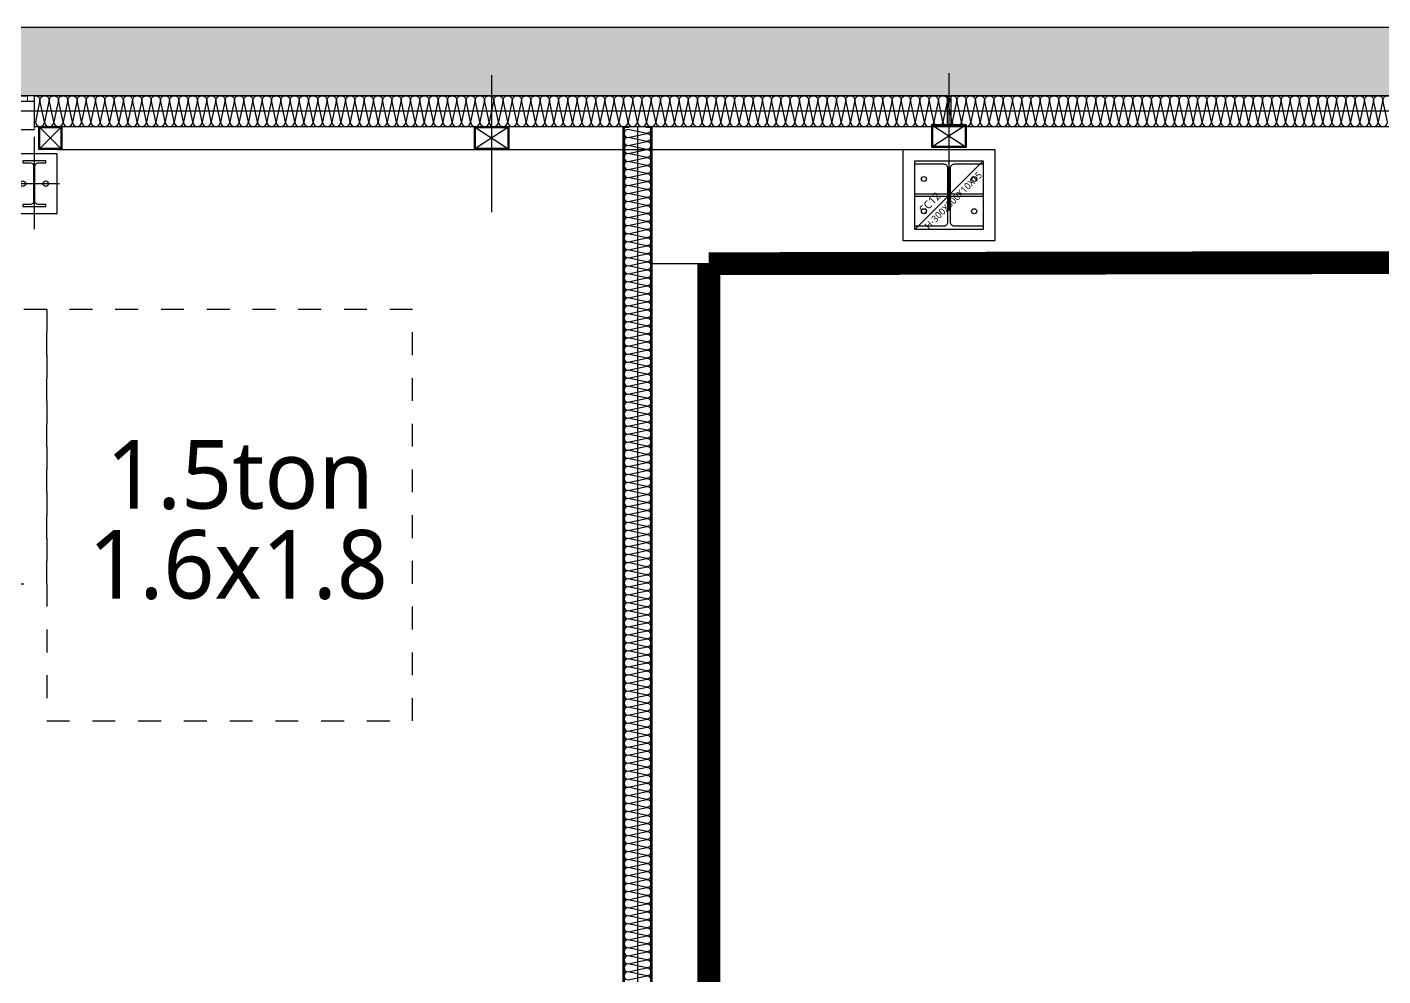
# Model space of a CAD drawing. Header units: millimetres. Extents: x 9 to 147, y 4 to 115.
# Drawn here: x 73.47 to 79.4, y 82.48 to 86.64 of the extents above; entities that cross this region are included whole.
import ezdxf
from ezdxf.enums import TextEntityAlignment as Align

# ---------------------------------------------------------------- set-up
doc = ezdxf.new("R2010")
doc.units = ezdxf.units.MM
doc.header["$LTSCALE"] = 200
doc.linetypes.add('XR-PLAN$0$CEN-GAUN', pattern=[32.2, 30, -1, 0.2, -1])
doc.linetypes.add('XR-PLAN$0$HIDDEN', pattern=[0.375, 0.25, -0.125])
doc.layers.get('DEFPOINTS').update_dxf_attribs({"color": 137})
doc.layers.add('AREA', color=30, linetype='Continuous', plot=False)
doc.layers.add('XR-PLAN$0$TEMP', color=171, linetype='Continuous', plot=False)
for name, color, linetype in [('XR-PLAN$0$!!장비명', 252, 'Continuous'), ('XR-PLAN$0$09GIRDER', 252, 'Continuous'), ('XR-PLAN$0$AA-WAXM-FRAM', 252, 'Continuous'), ('XR-PLAN$0$CEN', 252, 'XR-PLAN$0$CEN-GAUN'), ('XR-PLAN$0$ELE-4', 252, 'Continuous'), ('XR-PLAN$0$ELE-6', 252, 'Continuous'), ('XR-PLAN$0$ELE-7', 252, 'Continuous'), ('XR-PLAN$0$ETC', 252, 'Continuous'), ('XR-PLAN$0$HAT', 252, 'Continuous'), ('XR-PLAN$0$HAT-BRICK', 252, 'Continuous'), ('XR-PLAN$0$HAT-INS', 252, 'Continuous'), ('XR-PLAN$0$Panel', 252, 'Continuous'), ('XR-PLAN$0$STEEL BASE', 252, 'Continuous'), ('XR-PLAN$0$WAL', 252, 'Continuous'), ('XR-PLAN$0$WIN-ELE', 252, 'Continuous'), ('XR-PLAN$0$WIN-GLASS', 252, 'Continuous'), ('XR-PLAN$0$메탈판넬-2', 252, 'Continuous'), ('XR-PLAN$0$방화', 252, 'Continuous'), ('XR-PLAN$0$장비', 252, 'XR-PLAN$0$HIDDEN')]:
    doc.layers.add(name, color=color, linetype=linetype)
doc.layers.add('XR-PLAN$0$WIN', color=252, linetype='Continuous', lineweight=0)
doc.styles.add('XR-PLAN$0$스타일1', font='MALGUN_0.TTF')

# ---------------------------------------------------------------- blocks, each defined once
blk = doc.blocks.new('*U103')
at = {"layer": 'XR-PLAN$0$HAT-INS'}
for points in [[(-391.975315, 0, -0.4142135624), (-406.975315, 15), (-391.975315, 85, 1), (-421.975315, 85), (-406.975315, 15, -0.4142135624), (-421.975315, 0, 0.4142135624)], [(-361.975315, 0, -0.4142135624), (-376.975315, 15), (-361.975315, 85, 1), (-391.975315, 85), (-376.975315, 15, -0.4142135624), (-391.975315, 0, 0.4142135624)], [(-331.975315, 0, -0.4142135624), (-346.975315, 15), (-331.975315, 85, 1), (-361.975315, 85), (-346.975315, 15, -0.4142135624), (-361.975315, 0, 0.4142135624)], [(-301.975315, 0, -0.4142135624), (-316.975315, 15), (-301.975315, 85, 1), (-331.975315, 85), (-316.975315, 15, -0.4142135624), (-331.975315, 0, 0.4142135624)], [(-271.975315, 0, -0.4142135624), (-286.975315, 15), (-271.975315, 85, 1), (-301.975315, 85), (-286.975315, 15, -0.4142135624), (-301.975315, 0, 0.4142135624)], [(-241.975315, 0, -0.4142135624), (-256.975315, 15), (-241.975315, 85, 1), (-271.975315, 85), (-256.975315, 15, -0.4142135624), (-271.975315, 0, 0.4142135624)], [(-211.975315, 0, -0.4142135624), (-226.975315, 15), (-211.975315, 85, 1), (-241.975315, 85), (-226.975315, 15, -0.4142135624), (-241.975315, 0, 0.4142135624)], [(-181.975315, 0, -0.4142135624), (-196.975315, 15), (-181.975315, 85, 1), (-211.975315, 85), (-196.975315, 15, -0.4142135624), (-211.975315, 0, 0.4142135624)], [(-151.975315, 0, -0.4142135624), (-166.975315, 15), (-151.975315, 85, 1), (-181.975315, 85), (-166.975315, 15, -0.4142135624), (-181.975315, 0, 0.4142135624)], [(-121.975315, 0, -0.4142135624), (-136.975315, 15), (-121.975315, 85, 1), (-151.975315, 85), (-136.975315, 15, -0.4142135624), (-151.975315, 0, 0.4142135624)], [(-91.975315, 0, -0.4142135624), (-106.975315, 15), (-91.975315, 85, 1), (-121.975315, 85), (-106.975315, 15, -0.4142135624), (-121.975315, 0, 0.4142135624)], [(-61.975315, 0, -0.4142135624), (-76.975315, 15), (-61.975315, 85, 1), (-91.975315, 85), (-76.975315, 15, -0.4142135624), (-91.975315, 0, 0.4142135624)], [(-31.975315, 0, -0.4142135624), (-46.975315, 15), (-31.975315, 85, 1), (-61.975315, 85), (-46.975315, 15, -0.4142135624), (-61.975315, 0, 0.4142135624)], [(-1.975315, 0, -0.4142135624), (-16.975315, 15), (-1.975315, 85, 1), (-31.975315, 85), (-16.975315, 15, -0.4142135624), (-31.975315, 0, 0.4142135624)], [(28.024685, 0, -0.4142135624), (13.024685, 15), (28.024685, 85, 1), (-1.975315, 85), (13.024685, 15, -0.4142135624), (-1.975315, 0, 0.4142135624)], [(58.024685, 0, -0.4142135624), (43.024685, 15), (58.024685, 85, 1), (28.024685, 85), (43.024685, 15, -0.4142135624), (28.024685, 0, 0.4142135624)], [(88.024685, 0, -0.4142135624), (73.024685, 15), (88.024685, 85, 1), (58.024685, 85), (73.024685, 15, -0.4142135624), (58.024685, 0, 0.4142135624)], [(118.024685, 0, -0.4142135624), (103.024685, 15), (118.024685, 85, 1), (88.024685, 85), (103.024685, 15, -0.4142135624), (88.024685, 0, 0.4142135624)], [(148.024685, 0, -0.4142135624), (133.024685, 15), (148.024685, 85, 1), (118.024685, 85), (133.024685, 15, -0.4142135624), (118.024685, 0, 0.4142135624)], [(178.024685, 0, -0.4142135624), (163.024685, 15), (178.024685, 85, 1), (148.024685, 85), (163.024685, 15, -0.4142135624), (148.024685, 0, 0.4142135624)], [(208.024685, 0, -0.4142135624), (193.024685, 15), (208.024685, 85, 1), (178.024685, 85), (193.024685, 15, -0.4142135624), (178.024685, 0, 0.4142135624)], [(238.024685, 0, -0.4142135624), (223.024685, 15), (238.024685, 85, 1), (208.024685, 85), (223.024685, 15, -0.4142135624), (208.024685, 0, 0.4142135624)], [(268.024685, 0, -0.4142135624), (253.024685, 15), (268.024685, 85, 1), (238.024685, 85), (253.024685, 15, -0.4142135624), (238.024685, 0, 0.4142135624)], [(298.024685, 0, -0.4142135624), (283.024685, 15), (298.024685, 85, 1), (268.024685, 85), (283.024685, 15, -0.4142135624), (268.024685, 0, 0.4142135624)], [(328.024685, 0, -0.4142135624), (313.024685, 15), (328.024685, 85, 1), (298.024685, 85), (313.024685, 15, -0.4142135624), (298.024685, 0, 0.4142135624)], [(358.024685, 0, -0.4142135624), (343.024685, 15), (358.024685, 85, 1), (328.024685, 85), (343.024685, 15, -0.4142135624), (328.024685, 0, 0.4142135624)], [(388.024685, 0, -0.4142135624), (373.024685, 15), (388.024685, 85, 1), (358.024685, 85), (373.024685, 15, -0.4142135624), (358.024685, 0, 0.4142135624)], [(418.024685, 0, -0.4142135624), (403.024685, 15), (418.024685, 85, 1), (388.024685, 85), (403.024685, 15, -0.4142135624), (388.024685, 0, 0.4142135624)], [(448.024685, 0, -0.4142135624), (433.024685, 15), (448.024685, 85, 1), (418.024685, 85), (433.024685, 15, -0.4142135624), (418.024685, 0, 0.4142135624)], [(478.024685, 0, -0.4142135624), (463.024685, 15), (478.024685, 85, 1), (448.024685, 85), (463.024685, 15, -0.4142135624), (448.024685, 0, 0.4142135624)], [(508.024685, 0, -0.4142135624), (493.024685, 15), (508.024685, 85, 1), (478.024685, 85), (493.024685, 15, -0.4142135624), (478.024685, 0, 0.4142135624)], [(538.024685, 0, -0.4142135624), (523.024685, 15), (538.024685, 85, 1), (508.024685, 85), (523.024685, 15, -0.4142135624), (508.024685, 0, 0.4142135624)], [(568.024685, 0, -0.4142135624), (553.024685, 15), (568.024685, 85, 1), (538.024685, 85), (553.024685, 15, -0.4142135624), (538.024685, 0, 0.4142135624)], [(598.024685, 0, -0.4142135624), (583.024685, 15), (598.024685, 85, 1), (568.024685, 85), (583.024685, 15, -0.4142135624), (568.024685, 0, 0.4142135624)], [(628.024685, 0, -0.4142135624), (613.024685, 15), (628.024685, 85, 1), (598.024685, 85), (613.024685, 15, -0.4142135624), (598.024685, 0, 0.4142135624)], [(658.024685, 0, -0.4142135624), (643.024685, 15), (658.024685, 85, 1), (628.024685, 85), (643.024685, 15, -0.4142135624), (628.024685, 0, 0.4142135624)], [(688.024685, 0, -0.4142135624), (673.024685, 15), (688.024685, 85, 1), (658.024685, 85), (673.024685, 15, -0.4142135624), (658.024685, 0, 0.4142135624)], [(718.024685, 0, -0.4142135624), (703.024685, 15), (718.024685, 85, 1), (688.024685, 85), (703.024685, 15, -0.4142135624), (688.024685, 0, 0.4142135624)], [(748.024685, 0, -0.4142135624), (733.024685, 15), (748.024685, 85, 1), (718.024685, 85), (733.024685, 15, -0.4142135624), (718.024685, 0, 0.4142135624)], [(778.024685, 0, -0.4142135624), (763.024685, 15), (778.024685, 85, 1), (748.024685, 85), (763.024685, 15, -0.4142135624), (748.024685, 0, 0.4142135624)], [(808.024685, 0, -0.4142135624), (793.024685, 15), (808.024685, 85, 1), (778.024685, 85), (793.024685, 15, -0.4142135624), (778.024685, 0, 0.4142135624)], [(838.024685, 0, -0.4142135624), (823.024685, 15), (838.024685, 85, 1), (808.024685, 85), (823.024685, 15, -0.4142135624), (808.024685, 0, 0.4142135624)], [(868.024685, 0, -0.4142135624), (853.024685, 15), (868.024685, 85, 1), (838.024685, 85), (853.024685, 15, -0.4142135624), (838.024685, 0, 0.4142135624)], [(898.024685, 0, -0.4142135624), (883.024685, 15), (898.024685, 85, 1), (868.024685, 85), (883.024685, 15, -0.4142135624), (868.024685, 0, 0.4142135624)], [(928.024685, 0, -0.4142135624), (913.024685, 15), (928.024685, 85, 1), (898.024685, 85), (913.024685, 15, -0.4142135624), (898.024685, 0, 0.4142135624)], [(958.024685, 0, -0.4142135624), (943.024685, 15), (958.024685, 85, 1), (928.024685, 85), (943.024685, 15, -0.4142135624), (928.024685, 0, 0.4142135624)], [(988.024685, 0, -0.4142135624), (973.024685, 15), (988.024685, 85, 1), (958.024685, 85), (973.024685, 15, -0.4142135624), (958.024685, 0, 0.4142135624)], [(1018.024685, 0, -0.4142135624), (1003.024685, 15), (1018.024685, 85, 1), (988.024685, 85), (1003.024685, 15, -0.4142135624), (988.024685, 0, 0.4142135624)], [(1048.024685, 0, -0.4142135624), (1033.024685, 15), (1048.024685, 85, 1), (1018.024685, 85), (1033.024685, 15, -0.4142135624), (1018.024685, 0, 0.4142135624)], [(1078.024685, 0, -0.4142135624), (1063.024685, 15), (1078.024685, 85, 1), (1048.024685, 85), (1063.024685, 15, -0.4142135624), (1048.024685, 0, 0.4142135624)], [(1108.024685, 0, -0.4142135624), (1093.024685, 15), (1108.024685, 85, 1), (1078.024685, 85), (1093.024685, 15, -0.4142135624), (1078.024685, 0, 0.4142135624)], [(1138.024685, 0, -0.4142135624), (1123.024685, 15), (1138.024685, 85, 1), (1108.024685, 85), (1123.024685, 15, -0.4142135624), (1108.024685, 0, 0.4142135624)], [(1168.024685, 0, -0.4142135624), (1153.024685, 15), (1168.024685, 85, 1), (1138.024685, 85), (1153.024685, 15, -0.4142135624), (1138.024685, 0, 0.4142135624)], [(1198.024685, 0, -0.4142135624), (1183.024685, 15), (1198.024685, 85, 1), (1168.024685, 85), (1183.024685, 15, -0.4142135624), (1168.024685, 0, 0.4142135624)], [(1228.024685, 0, -0.4142135624), (1213.024685, 15), (1228.024685, 85, 1), (1198.024685, 85), (1213.024685, 15, -0.4142135624), (1198.024685, 0, 0.4142135624)], [(1258.024685, 0, -0.4142135624), (1243.024685, 15), (1258.024685, 85, 1), (1228.024685, 85), (1243.024685, 15, -0.4142135624), (1228.024685, 0, 0.4142135624)], [(1288.024685, 0, -0.4142135624), (1273.024685, 15), (1288.024685, 85, 1), (1258.024685, 85), (1273.024685, 15, -0.4142135624), (1258.024685, 0, 0.4142135624)], [(1318.024685, 0, -0.4142135624), (1303.024685, 15), (1318.024685, 85, 1), (1288.024685, 85), (1303.024685, 15, -0.4142135624), (1288.024685, 0, 0.4142135624)], [(1348.024685, 0, -0.4142135624), (1333.024685, 15), (1348.024685, 85, 1), (1318.024685, 85), (1333.024685, 15, -0.4142135624), (1318.024685, 0, 0.4142135624)], [(1378.024685, 0, -0.4142135624), (1363.024685, 15), (1378.024685, 85, 1), (1348.024685, 85), (1363.024685, 15, -0.4142135624), (1348.024685, 0, 0.4142135624)], [(1408.024685, 0, -0.4142135624), (1393.024685, 15), (1408.024685, 85, 1), (1378.024685, 85), (1393.024685, 15, -0.4142135624), (1378.024685, 0, 0.4142135624)], [(1438.024685, 0, -0.4142135624), (1423.024685, 15), (1438.024685, 85, 1), (1408.024685, 85), (1423.024685, 15, -0.4142135624), (1408.024685, 0, 0.4142135624)], [(1468.024685, 0, -0.4142135624), (1453.024685, 15), (1468.024685, 85, 1), (1438.024685, 85), (1453.024685, 15, -0.4142135624), (1438.024685, 0, 0.4142135624)], [(1498.024685, 0, -0.4142135624), (1483.024685, 15), (1498.024685, 85, 1), (1468.024685, 85), (1483.024685, 15, -0.4142135624), (1468.024685, 0, 0.4142135624)], [(1528.024685, 0, -0.4142135624), (1513.024685, 15), (1528.024685, 85, 1), (1498.024685, 85), (1513.024685, 15, -0.4142135624), (1498.024685, 0, 0.4142135624)], [(1558.024685, 0, -0.4142135624), (1543.024685, 15), (1558.024685, 85, 1), (1528.024685, 85), (1543.024685, 15, -0.4142135624), (1528.024685, 0, 0.4142135624)], [(1588.024685, 0, -0.4142135624), (1573.024685, 15), (1588.024685, 85, 1), (1558.024685, 85), (1573.024685, 15, -0.4142135624), (1558.024685, 0, 0.4142135624)], [(1618.024685, 0, -0.4142135624), (1603.024685, 15), (1618.024685, 85, 1), (1588.024685, 85), (1603.024685, 15, -0.4142135624), (1588.024685, 0, 0.4142135624)], [(1648.024685, 0, -0.4142135624), (1633.024685, 15), (1648.024685, 85, 1), (1618.024685, 85), (1633.024685, 15, -0.4142135624), (1618.024685, 0, 0.4142135624)], [(1678.024685, 0, -0.4142135624), (1663.024685, 15), (1678.024685, 85, 1), (1648.024685, 85), (1663.024685, 15, -0.4142135624), (1648.024685, 0, 0.4142135624)], [(1708.024685, 0, -0.4142135624), (1693.024685, 15), (1708.024685, 85, 1), (1678.024685, 85), (1693.024685, 15, -0.4142135624), (1678.024685, 0, 0.4142135624)], [(1738.024685, 0, -0.4142135624), (1723.024685, 15), (1738.024685, 85, 1), (1708.024685, 85), (1723.024685, 15, -0.4142135624), (1708.024685, 0, 0.4142135624)], [(1768.024685, 0, -0.4142135624), (1753.024685, 15), (1768.024685, 85, 1), (1738.024685, 85), (1753.024685, 15, -0.4142135624), (1738.024685, 0, 0.4142135624)], [(1798.024685, 0, -0.4142135624), (1783.024685, 15), (1798.024685, 85, 1), (1768.024685, 85), (1783.024685, 15, -0.4142135624), (1768.024685, 0, 0.4142135624)], [(1828.024685, 0, -0.4142135624), (1813.024685, 15), (1828.024685, 85, 1), (1798.024685, 85), (1813.024685, 15, -0.4142135624), (1798.024685, 0, 0.4142135624)], [(1858.024685, 0, -0.4142135624), (1843.024685, 15), (1858.024685, 85, 1), (1828.024685, 85), (1843.024685, 15, -0.4142135624), (1828.024685, 0, 0.4142135624)], [(1888.024685, 0, -0.4142135624), (1873.024685, 15), (1888.024685, 85, 1), (1858.024685, 85), (1873.024685, 15, -0.4142135624), (1858.024685, 0, 0.4142135624)], [(1918.024685, 0, -0.4142135624), (1903.024685, 15), (1918.024685, 85, 1), (1888.024685, 85), (1903.024685, 15, -0.4142135624), (1888.024685, 0, 0.4142135624)], [(1948.024685, 0, -0.4142135624), (1933.024685, 15), (1948.024685, 85, 1), (1918.024685, 85), (1933.024685, 15, -0.4142135624), (1918.024685, 0, 0.4142135624)], [(1978.024685, 0, -0.4142135624), (1963.024685, 15), (1978.024685, 85, 1), (1948.024685, 85), (1963.024685, 15, -0.4142135624), (1948.024685, 0, 0.4142135624)], [(2008.024685, 0, -0.4142135624), (1993.024685, 15), (2008.024685, 85, 1), (1978.024685, 85), (1993.024685, 15, -0.4142135624), (1978.024685, 0, 0.4142135624)], [(2038.024685, 0, -0.4142135624), (2023.024685, 15), (2038.024685, 85, 1), (2008.024685, 85), (2023.024685, 15, -0.4142135624), (2008.024685, 0, 0.4142135624)], [(2068.024685, 0, -0.4142135624), (2053.024685, 15), (2068.024685, 85, 1), (2038.024685, 85), (2053.024685, 15, -0.4142135624), (2038.024685, 0, 0.4142135624)], [(2098.024685, 0, -0.4142135624), (2083.024685, 15), (2098.024685, 85, 1), (2068.024685, 85), (2083.024685, 15, -0.4142135624), (2068.024685, 0, 0.4142135624)], [(2128.024685, 0, -0.4142135624), (2113.024685, 15), (2128.024685, 85, 1), (2098.024685, 85), (2113.024685, 15, -0.4142135624), (2098.024685, 0, 0.4142135624)], [(2158.024685, 0, -0.4142135624), (2143.024685, 15), (2158.024685, 85, 1), (2128.024685, 85), (2143.024685, 15, -0.4142135624), (2128.024685, 0, 0.4142135624)], [(2188.024685, 0, -0.4142135624), (2173.024685, 15), (2188.024685, 85, 1), (2158.024685, 85), (2173.024685, 15, -0.4142135624), (2158.024685, 0, 0.4142135624)], [(2218.024685, 0, -0.4142135624), (2203.024685, 15), (2218.024685, 85, 1), (2188.024685, 85), (2203.024685, 15, -0.4142135624), (2188.024685, 0, 0.4142135624)], [(2248.024685, 0, -0.4142135624), (2233.024685, 15), (2248.024685, 85, 1), (2218.024685, 85), (2233.024685, 15, -0.4142135624), (2218.024685, 0, 0.4142135624)], [(2278.024685, 0, -0.4142135624), (2263.024685, 15), (2278.024685, 85, 1), (2248.024685, 85), (2263.024685, 15, -0.4142135624), (2248.024685, 0, 0.4142135624)], [(2308.024685, 0, -0.4142135624), (2293.024685, 15), (2308.024685, 85, 1), (2278.024685, 85), (2293.024685, 15, -0.4142135624), (2278.024685, 0, 0.4142135624)], [(2338.024685, 0, -0.4142135624), (2323.024685, 15), (2338.024685, 85, 1), (2308.024685, 85), (2323.024685, 15, -0.4142135624), (2308.024685, 0, 0.4142135624)], [(2368.024685, 0, -0.4142135624), (2353.024685, 15), (2368.024685, 85, 1), (2338.024685, 85), (2353.024685, 15, -0.4142135624), (2338.024685, 0, 0.4142135624)], [(2398.024685, 0, -0.4142135624), (2383.024685, 15), (2398.024685, 85, 1), (2368.024685, 85), (2383.024685, 15, -0.4142135624), (2368.024685, 0, 0.4142135624)], [(2428.024685, 0, -0.4142135624), (2413.024685, 15), (2428.024685, 85, 1), (2398.024685, 85), (2413.024685, 15, -0.4142135624), (2398.024685, 0, 0.4142135624)], [(2458.024685, 0, -0.4142135624), (2443.024685, 15), (2458.024685, 85, 1), (2428.024685, 85), (2443.024685, 15, -0.4142135624), (2428.024685, 0, 0.4142135624)], [(2488.024685, 0, -0.4142135624), (2473.024685, 15), (2488.024685, 85, 1), (2458.024685, 85), (2473.024685, 15, -0.4142135624), (2458.024685, 0, 0.4142135624)], [(2518.024685, 0, -0.4142135624), (2503.024685, 15), (2518.024685, 85, 1), (2488.024685, 85), (2503.024685, 15, -0.4142135624), (2488.024685, 0, 0.4142135624)], [(2548.024685, 0, -0.4142135624), (2533.024685, 15), (2548.024685, 85, 1), (2518.024685, 85), (2533.024685, 15, -0.4142135624), (2518.024685, 0, 0.4142135624)], [(2578.024685, 0, -0.4142135624), (2563.024685, 15), (2578.024685, 85, 1), (2548.024685, 85), (2563.024685, 15, -0.4142135624), (2548.024685, 0, 0.4142135624)], [(2608.024685, 0, -0.4142135624), (2593.024685, 15), (2608.024685, 85, 1), (2578.024685, 85), (2593.024685, 15, -0.4142135624), (2578.024685, 0, 0.4142135624)], [(2638.024685, 0, -0.4142135624), (2623.024685, 15), (2638.024685, 85, 1), (2608.024685, 85), (2623.024685, 15, -0.4142135624), (2608.024685, 0, 0.4142135624)], [(2668.024685, 0, -0.4142135624), (2653.024685, 15), (2668.024685, 85, 1), (2638.024685, 85), (2653.024685, 15, -0.4142135624), (2638.024685, 0, 0.4142135624)], [(2698.024685, 0, -0.4142135624), (2683.024685, 15), (2698.024685, 85, 1), (2668.024685, 85), (2683.024685, 15, -0.4142135624), (2668.024685, 0, 0.4142135624)], [(2728.024685, 0, -0.4142135624), (2713.024685, 15), (2728.024685, 85, 1), (2698.024685, 85), (2713.024685, 15, -0.4142135624), (2698.024685, 0, 0.4142135624)], [(2758.024685, 0, -0.4142135624), (2743.024685, 15), (2758.024685, 85, 1), (2728.024685, 85), (2743.024685, 15, -0.4142135624), (2728.024685, 0, 0.4142135624)]]:
    blk.add_lwpolyline(points, format="xyb", dxfattribs=at)
blk = doc.blocks.new('*U97')
at = {"layer": 'XR-PLAN$0$HAT-INS'}
for points in [[(-14220.4, 0, -0.414214), (-14235.4, 15), (-14220.4, 85, 1), (-14250.4, 85), (-14235.4, 15, -0.414214), (-14250.4, 0, 0.414214)], [(-14190.4, 0, -0.414214), (-14205.4, 15), (-14190.4, 85, 1), (-14220.4, 85), (-14205.4, 15, -0.414214), (-14220.4, 0, 0.414214)], [(-14160.4, 0, -0.414214), (-14175.4, 15), (-14160.4, 85, 1), (-14190.4, 85), (-14175.4, 15, -0.414214), (-14190.4, 0, 0.414214)], [(-14130.4, 0, -0.414214), (-14145.4, 15), (-14130.4, 85, 1), (-14160.4, 85), (-14145.4, 15, -0.414214), (-14160.4, 0, 0.414214)], [(-14100.4, 0, -0.414214), (-14115.4, 15), (-14100.4, 85, 1), (-14130.4, 85), (-14115.4, 15, -0.414214), (-14130.4, 0, 0.414214)], [(-14070.4, 0, -0.414214), (-14085.4, 15), (-14070.4, 85, 1), (-14100.4, 85), (-14085.4, 15, -0.414214), (-14100.4, 0, 0.414214)], [(-14040.4, 0, -0.414214), (-14055.4, 15), (-14040.4, 85, 1), (-14070.4, 85), (-14055.4, 15, -0.414214), (-14070.4, 0, 0.414214)], [(-14010.4, 0, -0.414214), (-14025.4, 15), (-14010.4, 85, 1), (-14040.4, 85), (-14025.4, 15, -0.414214), (-14040.4, 0, 0.414214)], [(-13980.4, 0, -0.414214), (-13995.4, 15), (-13980.4, 85, 1), (-14010.4, 85), (-13995.4, 15, -0.414214), (-14010.4, 0, 0.414214)], [(-13950.4, 0, -0.414214), (-13965.4, 15), (-13950.4, 85, 1), (-13980.4, 85), (-13965.4, 15, -0.414214), (-13980.4, 0, 0.414214)], [(-13920.4, 0, -0.414214), (-13935.4, 15), (-13920.4, 85, 1), (-13950.4, 85), (-13935.4, 15, -0.414214), (-13950.4, 0, 0.414214)], [(-13890.4, 0, -0.414214), (-13905.4, 15), (-13890.4, 85, 1), (-13920.4, 85), (-13905.4, 15, -0.414214), (-13920.4, 0, 0.414214)], [(-13860.4, 0, -0.414214), (-13875.4, 15), (-13860.4, 85, 1), (-13890.4, 85), (-13875.4, 15, -0.414214), (-13890.4, 0, 0.414214)], [(-13830.4, 0, -0.414214), (-13845.4, 15), (-13830.4, 85, 1), (-13860.4, 85), (-13845.4, 15, -0.414214), (-13860.4, 0, 0.414214)], [(-13800.4, 0, -0.414214), (-13815.4, 15), (-13800.4, 85, 1), (-13830.4, 85), (-13815.4, 15, -0.414214), (-13830.4, 0, 0.414214)], [(-13770.4, 0, -0.414214), (-13785.4, 15), (-13770.4, 85, 1), (-13800.4, 85), (-13785.4, 15, -0.414214), (-13800.4, 0, 0.414214)], [(-13740.4, 0, -0.414214), (-13755.4, 15), (-13740.4, 85, 1), (-13770.4, 85), (-13755.4, 15, -0.414214), (-13770.4, 0, 0.414214)], [(-13710.4, 0, -0.414214), (-13725.4, 15), (-13710.4, 85, 1), (-13740.4, 85), (-13725.4, 15, -0.414214), (-13740.4, 0, 0.414214)], [(-13680.4, 0, -0.414214), (-13695.4, 15), (-13680.4, 85, 1), (-13710.4, 85), (-13695.4, 15, -0.414214), (-13710.4, 0, 0.414214)], [(-13650.4, 0, -0.414214), (-13665.4, 15), (-13650.4, 85, 1), (-13680.4, 85), (-13665.4, 15, -0.414214), (-13680.4, 0, 0.414214)], [(-13620.4, 0, -0.414214), (-13635.4, 15), (-13620.4, 85, 1), (-13650.4, 85), (-13635.4, 15, -0.414214), (-13650.4, 0, 0.414214)], [(-13590.4, 0, -0.414214), (-13605.4, 15), (-13590.4, 85, 1), (-13620.4, 85), (-13605.4, 15, -0.414214), (-13620.4, 0, 0.414214)], [(-13560.4, 0, -0.414214), (-13575.4, 15), (-13560.4, 85, 1), (-13590.4, 85), (-13575.4, 15, -0.414214), (-13590.4, 0, 0.414214)], [(-13530.4, 0, -0.414214), (-13545.4, 15), (-13530.4, 85, 1), (-13560.4, 85), (-13545.4, 15, -0.414214), (-13560.4, 0, 0.414214)], [(-13500.4, 0, -0.414214), (-13515.4, 15), (-13500.4, 85, 1), (-13530.4, 85), (-13515.4, 15, -0.414214), (-13530.4, 0, 0.414214)], [(-13470.4, 0, -0.414214), (-13485.4, 15), (-13470.4, 85, 1), (-13500.4, 85), (-13485.4, 15, -0.414214), (-13500.4, 0, 0.414214)], [(-13440.4, 0, -0.414214), (-13455.4, 15), (-13440.4, 85, 1), (-13470.4, 85), (-13455.4, 15, -0.414214), (-13470.4, 0, 0.414214)], [(-13410.4, 0, -0.414214), (-13425.4, 15), (-13410.4, 85, 1), (-13440.4, 85), (-13425.4, 15, -0.414214), (-13440.4, 0, 0.414214)], [(-13380.4, 0, -0.414214), (-13395.4, 15), (-13380.4, 85, 1), (-13410.4, 85), (-13395.4, 15, -0.414214), (-13410.4, 0, 0.414214)], [(-13350.4, 0, -0.414214), (-13365.4, 15), (-13350.4, 85, 1), (-13380.4, 85), (-13365.4, 15, -0.414214), (-13380.4, 0, 0.414214)], [(-13320.4, 0, -0.414214), (-13335.4, 15), (-13320.4, 85, 1), (-13350.4, 85), (-13335.4, 15, -0.414214), (-13350.4, 0, 0.414214)], [(-13290.4, 0, -0.414214), (-13305.4, 15), (-13290.4, 85, 1), (-13320.4, 85), (-13305.4, 15, -0.414214), (-13320.4, 0, 0.414214)], [(-13260.4, 0, -0.414214), (-13275.4, 15), (-13260.4, 85, 1), (-13290.4, 85), (-13275.4, 15, -0.414214), (-13290.4, 0, 0.414214)], [(-13230.4, 0, -0.414214), (-13245.4, 15), (-13230.4, 85, 1), (-13260.4, 85), (-13245.4, 15, -0.414214), (-13260.4, 0, 0.414214)], [(-13200.4, 0, -0.414214), (-13215.4, 15), (-13200.4, 85, 1), (-13230.4, 85), (-13215.4, 15, -0.414214), (-13230.4, 0, 0.414214)], [(-13170.4, 0, -0.414214), (-13185.4, 15), (-13170.4, 85, 1), (-13200.4, 85), (-13185.4, 15, -0.414214), (-13200.4, 0, 0.414214)], [(-13140.4, 0, -0.414214), (-13155.4, 15), (-13140.4, 85, 1), (-13170.4, 85), (-13155.4, 15, -0.414214), (-13170.4, 0, 0.414214)], [(-13110.4, 0, -0.414214), (-13125.4, 15), (-13110.4, 85, 1), (-13140.4, 85), (-13125.4, 15, -0.414214), (-13140.4, 0, 0.414214)], [(-13080.4, 0, -0.414214), (-13095.4, 15), (-13080.4, 85, 1), (-13110.4, 85), (-13095.4, 15, -0.414214), (-13110.4, 0, 0.414214)], [(-13050.4, 0, -0.414214), (-13065.4, 15), (-13050.4, 85, 1), (-13080.4, 85), (-13065.4, 15, -0.414214), (-13080.4, 0, 0.414214)], [(-13020.4, 0, -0.414214), (-13035.4, 15), (-13020.4, 85, 1), (-13050.4, 85), (-13035.4, 15, -0.414214), (-13050.4, 0, 0.414214)], [(-12990.4, 0, -0.414214), (-13005.4, 15), (-12990.4, 85, 1), (-13020.4, 85), (-13005.4, 15, -0.414214), (-13020.4, 0, 0.414214)], [(-12960.4, 0, -0.414214), (-12975.4, 15), (-12960.4, 85, 1), (-12990.4, 85), (-12975.4, 15, -0.414214), (-12990.4, 0, 0.414214)], [(-12930.4, 0, -0.414214), (-12945.4, 15), (-12930.4, 85, 1), (-12960.4, 85), (-12945.4, 15, -0.414214), (-12960.4, 0, 0.414214)], [(-12900.4, 0, -0.414214), (-12915.4, 15), (-12900.4, 85, 1), (-12930.4, 85), (-12915.4, 15, -0.414214), (-12930.4, 0, 0.414214)], [(-12870.4, 0, -0.414214), (-12885.4, 15), (-12870.4, 85, 1), (-12900.4, 85), (-12885.4, 15, -0.414214), (-12900.4, 0, 0.414214)], [(-12840.4, 0, -0.414214), (-12855.4, 15), (-12840.4, 85, 1), (-12870.4, 85), (-12855.4, 15, -0.414214), (-12870.4, 0, 0.414214)], [(-12810.4, 0, -0.414214), (-12825.4, 15), (-12810.4, 85, 1), (-12840.4, 85), (-12825.4, 15, -0.414214), (-12840.4, 0, 0.414214)], [(-12780.4, 0, -0.414214), (-12795.4, 15), (-12780.4, 85, 1), (-12810.4, 85), (-12795.4, 15, -0.414214), (-12810.4, 0, 0.414214)], [(-12750.4, 0, -0.414214), (-12765.4, 15), (-12750.4, 85, 1), (-12780.4, 85), (-12765.4, 15, -0.414214), (-12780.4, 0, 0.414214)], [(-12720.4, 0, -0.414214), (-12735.4, 15), (-12720.4, 85, 1), (-12750.4, 85), (-12735.4, 15, -0.414214), (-12750.4, 0, 0.414214)], [(-12690.4, 0, -0.414214), (-12705.4, 15), (-12690.4, 85, 1), (-12720.4, 85), (-12705.4, 15, -0.414214), (-12720.4, 0, 0.414214)], [(-12660.4, 0, -0.414214), (-12675.4, 15), (-12660.4, 85, 1), (-12690.4, 85), (-12675.4, 15, -0.414214), (-12690.4, 0, 0.414214)], [(-12630.4, 0, -0.414214), (-12645.4, 15), (-12630.4, 85, 1), (-12660.4, 85), (-12645.4, 15, -0.414214), (-12660.4, 0, 0.414214)], [(-12600.4, 0, -0.414214), (-12615.4, 15), (-12600.4, 85, 1), (-12630.4, 85), (-12615.4, 15, -0.414214), (-12630.4, 0, 0.414214)], [(-12570.4, 0, -0.414214), (-12585.4, 15), (-12570.4, 85, 1), (-12600.4, 85), (-12585.4, 15, -0.414214), (-12600.4, 0, 0.414214)], [(-12540.4, 0, -0.414214), (-12555.4, 15), (-12540.4, 85, 1), (-12570.4, 85), (-12555.4, 15, -0.414214), (-12570.4, 0, 0.414214)], [(-12510.4, 0, -0.414214), (-12525.4, 15), (-12510.4, 85, 1), (-12540.4, 85), (-12525.4, 15, -0.414214), (-12540.4, 0, 0.414214)], [(-12480.4, 0, -0.414214), (-12495.4, 15), (-12480.4, 85, 1), (-12510.4, 85), (-12495.4, 15, -0.414214), (-12510.4, 0, 0.414214)], [(-12450.4, 0, -0.414214), (-12465.4, 15), (-12450.4, 85, 1), (-12480.4, 85), (-12465.4, 15, -0.414214), (-12480.4, 0, 0.414214)], [(-12420.4, 0, -0.414214), (-12435.4, 15), (-12420.4, 85, 1), (-12450.4, 85), (-12435.4, 15, -0.414214), (-12450.4, 0, 0.414214)], [(-12390.4, 0, -0.414214), (-12405.4, 15), (-12390.4, 85, 1), (-12420.4, 85), (-12405.4, 15, -0.414214), (-12420.4, 0, 0.414214)], [(-12360.4, 0, -0.414214), (-12375.4, 15), (-12360.4, 85, 1), (-12390.4, 85), (-12375.4, 15, -0.414214), (-12390.4, 0, 0.414214)], [(-12330.4, 0, -0.414214), (-12345.4, 15), (-12330.4, 85, 1), (-12360.4, 85), (-12345.4, 15, -0.414214), (-12360.4, 0, 0.414214)], [(-12300.4, 0, -0.414214), (-12315.4, 15), (-12300.4, 85, 1), (-12330.4, 85), (-12315.4, 15, -0.414214), (-12330.4, 0, 0.414214)], [(-12270.4, 0, -0.414214), (-12285.4, 15), (-12270.4, 85, 1), (-12300.4, 85), (-12285.4, 15, -0.414214), (-12300.4, 0, 0.414214)], [(-12240.4, 0, -0.414214), (-12255.4, 15), (-12240.4, 85, 1), (-12270.4, 85), (-12255.4, 15, -0.414214), (-12270.4, 0, 0.414214)], [(-12210.4, 0, -0.414214), (-12225.4, 15), (-12210.4, 85, 1), (-12240.4, 85), (-12225.4, 15, -0.414214), (-12240.4, 0, 0.414214)], [(-12180.4, 0, -0.414214), (-12195.4, 15), (-12180.4, 85, 1), (-12210.4, 85), (-12195.4, 15, -0.414214), (-12210.4, 0, 0.414214)], [(-12150.4, 0, -0.414214), (-12165.4, 15), (-12150.4, 85, 1), (-12180.4, 85), (-12165.4, 15, -0.414214), (-12180.4, 0, 0.414214)], [(-12120.4, 0, -0.414214), (-12135.4, 15), (-12120.4, 85, 1), (-12150.4, 85), (-12135.4, 15, -0.414214), (-12150.4, 0, 0.414214)], [(-12090.4, 0, -0.414214), (-12105.4, 15), (-12090.4, 85, 1), (-12120.4, 85), (-12105.4, 15, -0.414214), (-12120.4, 0, 0.414214)], [(-12060.4, 0, -0.414214), (-12075.4, 15), (-12060.4, 85, 1), (-12090.4, 85), (-12075.4, 15, -0.414214), (-12090.4, 0, 0.414214)], [(-12030.4, 0, -0.414214), (-12045.4, 15), (-12030.4, 85, 1), (-12060.4, 85), (-12045.4, 15, -0.414214), (-12060.4, 0, 0.414214)], [(-12000.4, 0, -0.414214), (-12015.4, 15), (-12000.4, 85, 1), (-12030.4, 85), (-12015.4, 15, -0.414214), (-12030.4, 0, 0.414214)], [(-11970.4, 0, -0.414214), (-11985.4, 15), (-11970.4, 85, 1), (-12000.4, 85), (-11985.4, 15, -0.414214), (-12000.4, 0, 0.414214)], [(-11940.4, 0, -0.414214), (-11955.4, 15), (-11940.4, 85, 1), (-11970.4, 85), (-11955.4, 15, -0.414214), (-11970.4, 0, 0.414214)], [(-11910.4, 0, -0.414214), (-11925.4, 15), (-11910.4, 85, 1), (-11940.4, 85), (-11925.4, 15, -0.414214), (-11940.4, 0, 0.414214)], [(-11880.4, 0, -0.414214), (-11895.4, 15), (-11880.4, 85, 1), (-11910.4, 85), (-11895.4, 15, -0.414214), (-11910.4, 0, 0.414214)], [(-11850.4, 0, -0.414214), (-11865.4, 15), (-11850.4, 85, 1), (-11880.4, 85), (-11865.4, 15, -0.414214), (-11880.4, 0, 0.414214)], [(-11820.4, 0, -0.414214), (-11835.4, 15), (-11820.4, 85, 1), (-11850.4, 85), (-11835.4, 15, -0.414214), (-11850.4, 0, 0.414214)], [(-11790.4, 0, -0.414214), (-11805.4, 15), (-11790.4, 85, 1), (-11820.4, 85), (-11805.4, 15, -0.414214), (-11820.4, 0, 0.414214)], [(-11760.4, 0, -0.414214), (-11775.4, 15), (-11760.4, 85, 1), (-11790.4, 85), (-11775.4, 15, -0.414214), (-11790.4, 0, 0.414214)], [(-11730.4, 0, -0.414214), (-11745.4, 15), (-11730.4, 85, 1), (-11760.4, 85), (-11745.4, 15, -0.414214), (-11760.4, 0, 0.414214)], [(-11700.4, 0, -0.414214), (-11715.4, 15), (-11700.4, 85, 1), (-11730.4, 85), (-11715.4, 15, -0.414214), (-11730.4, 0, 0.414214)], [(-11670.4, 0, -0.414214), (-11685.4, 15), (-11670.4, 85, 1), (-11700.4, 85), (-11685.4, 15, -0.414214), (-11700.4, 0, 0.414214)], [(-11640.4, 0, -0.414214), (-11655.4, 15), (-11640.4, 85, 1), (-11670.4, 85), (-11655.4, 15, -0.414214), (-11670.4, 0, 0.414214)], [(-11610.4, 0, -0.414214), (-11625.4, 15), (-11610.4, 85, 1), (-11640.4, 85), (-11625.4, 15, -0.414214), (-11640.4, 0, 0.414214)], [(-11580.4, 0, -0.414214), (-11595.4, 15), (-11580.4, 85, 1), (-11610.4, 85), (-11595.4, 15, -0.414214), (-11610.4, 0, 0.414214)], [(-11550.4, 0, -0.414214), (-11565.4, 15), (-11550.4, 85, 1), (-11580.4, 85), (-11565.4, 15, -0.414214), (-11580.4, 0, 0.414214)], [(-11520.4, 0, -0.414214), (-11535.4, 15), (-11520.4, 85, 1), (-11550.4, 85), (-11535.4, 15, -0.414214), (-11550.4, 0, 0.414214)], [(-11490.4, 0, -0.414214), (-11505.4, 15), (-11490.4, 85, 1), (-11520.4, 85), (-11505.4, 15, -0.414214), (-11520.4, 0, 0.414214)], [(-11460.4, 0, -0.414214), (-11475.4, 15), (-11460.4, 85, 1), (-11490.4, 85), (-11475.4, 15, -0.414214), (-11490.4, 0, 0.414214)], [(-11430.4, 0, -0.414214), (-11445.4, 15), (-11430.4, 85, 1), (-11460.4, 85), (-11445.4, 15, -0.414214), (-11460.4, 0, 0.414214)], [(-11400.4, 0, -0.414214), (-11415.4, 15), (-11400.4, 85, 1), (-11430.4, 85), (-11415.4, 15, -0.414214), (-11430.4, 0, 0.414214)], [(-11370.4, 0, -0.414214), (-11385.4, 15), (-11370.4, 85, 1), (-11400.4, 85), (-11385.4, 15, -0.414214), (-11400.4, 0, 0.414214)], [(-11340.4, 0, -0.414214), (-11355.4, 15), (-11340.4, 85, 1), (-11370.4, 85), (-11355.4, 15, -0.414214), (-11370.4, 0, 0.414214)], [(-11310.4, 0, -0.414214), (-11325.4, 15), (-11310.4, 85, 1), (-11340.4, 85), (-11325.4, 15, -0.414214), (-11340.4, 0, 0.414214)], [(-11280.4, 0, -0.414214), (-11295.4, 15), (-11280.4, 85, 1), (-11310.4, 85), (-11295.4, 15, -0.414214), (-11310.4, 0, 0.414214)], [(-11250.4, 0, -0.414214), (-11265.4, 15), (-11250.4, 85, 1), (-11280.4, 85), (-11265.4, 15, -0.414214), (-11280.4, 0, 0.414214)], [(-11220.4, 0, -0.414214), (-11235.4, 15), (-11220.4, 85, 1), (-11250.4, 85), (-11235.4, 15, -0.414214), (-11250.4, 0, 0.414214)], [(-11190.4, 0, -0.414214), (-11205.4, 15), (-11190.4, 85, 1), (-11220.4, 85), (-11205.4, 15, -0.414214), (-11220.4, 0, 0.414214)], [(-11160.4, 0, -0.414214), (-11175.4, 15), (-11160.4, 85, 1), (-11190.4, 85), (-11175.4, 15, -0.414214), (-11190.4, 0, 0.414214)], [(-11130.4, 0, -0.414214), (-11145.4, 15), (-11130.4, 85, 1), (-11160.4, 85), (-11145.4, 15, -0.414214), (-11160.4, 0, 0.414214)], [(-11100.4, 0, -0.414214), (-11115.4, 15), (-11100.4, 85, 1), (-11130.4, 85), (-11115.4, 15, -0.414214), (-11130.4, 0, 0.414214)], [(-11070.4, 0, -0.414214), (-11085.4, 15), (-11070.4, 85, 1), (-11100.4, 85), (-11085.4, 15, -0.414214), (-11100.4, 0, 0.414214)], [(-11040.4, 0, -0.414214), (-11055.4, 15), (-11040.4, 85, 1), (-11070.4, 85), (-11055.4, 15, -0.414214), (-11070.4, 0, 0.414214)], [(-11010.4, 0, -0.414214), (-11025.4, 15), (-11010.4, 85, 1), (-11040.4, 85), (-11025.4, 15, -0.414214), (-11040.4, 0, 0.414214)], [(-10980.4, 0, -0.414214), (-10995.4, 15), (-10980.4, 85, 1), (-11010.4, 85), (-10995.4, 15, -0.414214), (-11010.4, 0, 0.414214)], [(-10950.4, 0, -0.414214), (-10965.4, 15), (-10950.4, 85, 1), (-10980.4, 85), (-10965.4, 15, -0.414214), (-10980.4, 0, 0.414214)], [(-10920.4, 0, -0.414214), (-10935.4, 15), (-10920.4, 85, 1), (-10950.4, 85), (-10935.4, 15, -0.414214), (-10950.4, 0, 0.414214)], [(-10890.4, 0, -0.414214), (-10905.4, 15), (-10890.4, 85, 1), (-10920.4, 85), (-10905.4, 15, -0.414214), (-10920.4, 0, 0.414214)], [(-10860.4, 0, -0.414214), (-10875.4, 15), (-10860.4, 85, 1), (-10890.4, 85), (-10875.4, 15, -0.414214), (-10890.4, 0, 0.414214)], [(-10830.4, 0, -0.414214), (-10845.4, 15), (-10830.4, 85, 1), (-10860.4, 85), (-10845.4, 15, -0.414214), (-10860.4, 0, 0.414214)], [(-10800.4, 0, -0.414214), (-10815.4, 15), (-10800.4, 85, 1), (-10830.4, 85), (-10815.4, 15, -0.414214), (-10830.4, 0, 0.414214)], [(-10770.4, 0, -0.414214), (-10785.4, 15), (-10770.4, 85, 1), (-10800.4, 85), (-10785.4, 15, -0.414214), (-10800.4, 0, 0.414214)], [(-10740.4, 0, -0.414214), (-10755.4, 15), (-10740.4, 85, 1), (-10770.4, 85), (-10755.4, 15, -0.414214), (-10770.4, 0, 0.414214)], [(-10710.4, 0, -0.414214), (-10725.4, 15), (-10710.4, 85, 1), (-10740.4, 85), (-10725.4, 15, -0.414214), (-10740.4, 0, 0.414214)], [(-10680.4, 0, -0.414214), (-10695.4, 15), (-10680.4, 85, 1), (-10710.4, 85), (-10695.4, 15, -0.414214), (-10710.4, 0, 0.414214)], [(-10650.4, 0, -0.414214), (-10665.4, 15), (-10650.4, 85, 1), (-10680.4, 85), (-10665.4, 15, -0.414214), (-10680.4, 0, 0.414214)], [(-10620.4, 0, -0.414214), (-10635.4, 15), (-10620.4, 85, 1), (-10650.4, 85), (-10635.4, 15, -0.414214), (-10650.4, 0, 0.414214)], [(-10590.4, 0, -0.414214), (-10605.4, 15), (-10590.4, 85, 1), (-10620.4, 85), (-10605.4, 15, -0.414214), (-10620.4, 0, 0.414214)], [(-10560.4, 0, -0.414214), (-10575.4, 15), (-10560.4, 85, 1), (-10590.4, 85), (-10575.4, 15, -0.414214), (-10590.4, 0, 0.414214)], [(-10530.4, 0, -0.414214), (-10545.4, 15), (-10530.4, 85, 1), (-10560.4, 85), (-10545.4, 15, -0.414214), (-10560.4, 0, 0.414214)], [(-10500.4, 0, -0.414214), (-10515.4, 15), (-10500.4, 85, 1), (-10530.4, 85), (-10515.4, 15, -0.414214), (-10530.4, 0, 0.414214)], [(-10470.4, 0, -0.414214), (-10485.4, 15), (-10470.4, 85, 1), (-10500.4, 85), (-10485.4, 15, -0.414214), (-10500.4, 0, 0.414214)], [(-10440.4, 0, -0.414214), (-10455.4, 15), (-10440.4, 85, 1), (-10470.4, 85), (-10455.4, 15, -0.414214), (-10470.4, 0, 0.414214)], [(-10410.4, 0, -0.414214), (-10425.4, 15), (-10410.4, 85, 1), (-10440.4, 85), (-10425.4, 15, -0.414214), (-10440.4, 0, 0.414214)], [(-10380.4, 0, -0.414214), (-10395.4, 15), (-10380.4, 85, 1), (-10410.4, 85), (-10395.4, 15, -0.414214), (-10410.4, 0, 0.414214)], [(-10350.4, 0, -0.414214), (-10365.4, 15), (-10350.4, 85, 1), (-10380.4, 85), (-10365.4, 15, -0.414214), (-10380.4, 0, 0.414214)], [(-10320.4, 0, -0.414214), (-10335.4, 15), (-10320.4, 85, 1), (-10350.4, 85), (-10335.4, 15, -0.414214), (-10350.4, 0, 0.414214)], [(-10290.4, 0, -0.414214), (-10305.4, 15), (-10290.4, 85, 1), (-10320.4, 85), (-10305.4, 15, -0.414214), (-10320.4, 0, 0.414214)], [(-10260.4, 0, -0.414214), (-10275.4, 15), (-10260.4, 85, 1), (-10290.4, 85), (-10275.4, 15, -0.414214), (-10290.4, 0, 0.414214)], [(-10230.4, 0, -0.414214), (-10245.4, 15), (-10230.4, 85, 1), (-10260.4, 85), (-10245.4, 15, -0.414214), (-10260.4, 0, 0.414214)], [(-10200.4, 0, -0.414214), (-10215.4, 15), (-10200.4, 85, 1), (-10230.4, 85), (-10215.4, 15, -0.414214), (-10230.4, 0, 0.414214)], [(-10170.4, 0, -0.414214), (-10185.4, 15), (-10170.4, 85, 1), (-10200.4, 85), (-10185.4, 15, -0.414214), (-10200.4, 0, 0.414214)], [(-10140.4, 0, -0.414214), (-10155.4, 15), (-10140.4, 85, 1), (-10170.4, 85), (-10155.4, 15, -0.414214), (-10170.4, 0, 0.414214)], [(-10110.4, 0, -0.414214), (-10125.4, 15), (-10110.4, 85, 1), (-10140.4, 85), (-10125.4, 15, -0.414214), (-10140.4, 0, 0.414214)], [(-10080.4, 0, -0.414214), (-10095.4, 15), (-10080.4, 85, 1), (-10110.4, 85), (-10095.4, 15, -0.414214), (-10110.4, 0, 0.414214)], [(-10050.4, 0, -0.414214), (-10065.4, 15), (-10050.4, 85, 1), (-10080.4, 85), (-10065.4, 15, -0.414214), (-10080.4, 0, 0.414214)], [(-10020.4, 0, -0.414214), (-10035.4, 15), (-10020.4, 85, 1), (-10050.4, 85), (-10035.4, 15, -0.414214), (-10050.4, 0, 0.414214)], [(-9990.4, 0, -0.414214), (-10005.4, 15), (-9990.4, 85, 1), (-10020.4, 85), (-10005.4, 15, -0.414214), (-10020.4, 0, 0.414214)], [(-9960.4, 0, -0.414214), (-9975.4, 15), (-9960.4, 85, 1), (-9990.4, 85), (-9975.4, 15, -0.414214), (-9990.4, 0, 0.414214)], [(-9930.4, 0, -0.414214), (-9945.4, 15), (-9930.4, 85, 1), (-9960.4, 85), (-9945.4, 15, -0.414214), (-9960.4, 0, 0.414214)], [(-9900.4, 0, -0.414214), (-9915.4, 15), (-9900.4, 85, 1), (-9930.4, 85), (-9915.4, 15, -0.414214), (-9930.4, 0, 0.414214)], [(-9870.4, 0, -0.414214), (-9885.4, 15), (-9870.4, 85, 1), (-9900.4, 85), (-9885.4, 15, -0.414214), (-9900.4, 0, 0.414214)]]:
    blk.add_lwpolyline(points, format="xyb", dxfattribs=at)
blk = doc.blocks.new('XR-PLAN$0$SQ-PIPE-100X100X4.5TS')
at = {"layer": 'XR-PLAN$0$AA-WAXM-FRAM'}
for p, q in [((-71, 4), (71, 96)), ((71, 4), (-71, 96))]:
    blk.add_line(p, q, dxfattribs=at)
for points in [[(75, 0), (75, 100), (-75, 100), (-75, 0)], [(71, 4), (71, 96), (-71, 96), (-71, 4)]]:
    blk.add_lwpolyline(points, close=True, dxfattribs=at)
at = {"layer": 'XR-PLAN$0$방화'}
blk.add_lwpolyline([(0, 375), (0, -225)], dxfattribs=at)
blk = doc.blocks.new('XR-PLAN$0$SQ-PIPE-100X100X4.5T')
at = {"layer": 'XR-PLAN$0$ELE-6'}
for p, q in [((-88.6, 7.5), (46.4, 7.5)), ((-88.6, -7.5), (46.4, -7.5))]:
    blk.add_line(p, q, dxfattribs=at)
at = {"layer": 'XR-PLAN$0$HAT'}
blk.add_circle((-68.6, 0), 7.5, dxfattribs=at)
blk.add_arc((-101.6, 0), 15.1, 330.13717, 29.86283, dxfattribs=at)
at = {"layer": 'XR-PLAN$0$방화'}
blk.add_lwpolyline([(411.4, 0), (-178.6, 0)], dxfattribs=at)
blk = doc.blocks.new('XR-PLAN$0$SQ-PIPE-100X100X4.5TP')
at = {"layer": 'XR-PLAN$0$AA-WAXM-FRAM'}
for p, q in [((-96, 96), (-4, 4)), ((-4, 96), (-96, 4))]:
    blk.add_line(p, q, dxfattribs=at)
for points in [[(0, 100), (0, 0), (-100, 0), (-100, 100)], [(-4, 96), (-4, 4), (-96, 4), (-96, 96)]]:
    blk.add_lwpolyline(points, close=True, dxfattribs=at)
blk = doc.blocks.new('XR-PLAN$0$X-PIPE-1PL')
at = {"layer": 'XR-PLAN$0$AA-WAXM-FRAM'}
blk.add_line((32100, 200), (35950, 200), dxfattribs=at)
blk.add_blockref('XR-PLAN$0$SQ-PIPE-100X100X4.5TP', (32120, 200))
at = {"layer": 'XR-PLAN$0$AA-WAXM-FRAM', "xscale": -1.000000000000004, "rotation": 90}
blk.add_blockref('XR-PLAN$0$SQ-PIPE-100X100X4.5T', (36000, 346.4), dxfattribs=at)
at = {"layer": 'XR-PLAN$0$메탈판넬-2', "xscale": -1, "rotation": 180}
for p in [(34000, 300), (36000, 308.3)]:
    blk.add_blockref('XR-PLAN$0$SQ-PIPE-100X100X4.5TS', p, dxfattribs=at)
blk = doc.blocks.new('XR-PLAN$0$HIDDENBAR-EDG')
at = {"layer": 'XR-PLAN$0$WIN'}
for p, q in [((0, 126), (60, 126)), ((0, 0), (0, 126)), ((30, 126), (30, 150)), ((30, 150), (60, 150)), ((60, 150), (60, 0)), ((60, 0), (0, 0))]:
    blk.add_line(p, q, dxfattribs=at)
blk = doc.blocks.new('XR-PLAN$0$1층 창문-1')
at = {"layer": 'XR-PLAN$0$WIN-ELE'}
blk.add_line((73500, 86185), (69560, 86185), dxfattribs=at)
at = {"layer": 'XR-PLAN$0$WIN-GLASS', "ltscale": 2}
for p, q in [((69530, 86335), (73470, 86335)), ((69530, 86311), (73500, 86311))]:
    blk.add_line(p, q, dxfattribs=at)
at = {"layer": 'XR-PLAN$0$WIN', "linetype": 'Continuous'}
blk.add_blockref('XR-PLAN$0$HIDDENBAR-EDG', (73440, 86185), dxfattribs=at)
blk = doc.blocks.new('XR-PLAN$0$S-WC1')
at = {"layer": 'DEFPOINTS'}
for p, q in [((0, 205), (0, -199)), ((110, 0), (-110, 0))]:
    blk.add_line(p, q, dxfattribs=at)
at = {"layer": 'XR-PLAN$0$STEEL BASE'}
blk.add_lwpolyline([(100, 130), (-100, 130), (-100, -130), (100, -130)], close=True, dxfattribs=at)
for centre in [(-50, 0), (50, 0)]:
    blk.add_circle(centre, 12, dxfattribs=at)
at = {"layer": 'XR-PLAN$0$WAL'}
blk.add_lwpolyline([(50, -100), (50, -91), (16, -91, -0.414214), (3, -78), (3, 78, -0.414214), (16, 91), (50, 91), (50, 100), (-50, 100), (-50, 91), (-16, 91, -0.414214), (-3, 78), (-3, -78, -0.414214), (-16, -91), (-50, -91), (-50, -100)], format="xyb", close=True, dxfattribs=at)
at = {"layer": 'XR-PLAN$0$TEMP', "style": 'XR-PLAN$0$스타일1'}
blk.add_text('WC1', height=35, rotation=90, dxfattribs=at).set_placement((-59.6, 26))
blk = doc.blocks.new('XR-PLAN$0$S-SC12')
at = {"layer": 'DEFPOINTS'}
blk.add_line((-150, -150), (150, 150), dxfattribs=at)
blk.add_lwpolyline([(-150, 150), (150, 150), (150, -150), (-150, -150)], close=True, dxfattribs=at)
at = {"layer": 'XR-PLAN$0$09GIRDER'}
blk.add_lwpolyline([(-150, -150), (-150, -135), (-23, -135, 0.414214), (-5, -117), (-5, 117, 0.414214), (-23, 135), (-150, 135), (-150, 150), (150, 150), (150, 135), (23, 135, 0.414214), (5, 117), (5, -117, 0.414214), (23, -135), (150, -135), (150, -150)], format="xyb", close=True, dxfattribs=at)
at = {"layer": 'XR-PLAN$0$STEEL BASE'}
for points in [[(-200, 200), (200, 200), (200, -200), (-200, -200)], [(-150, 6), (-5, 6), (-5, -6), (-150, -6)], [(5, 6), (150, 6), (150, -6), (5, -6)]]:
    blk.add_lwpolyline(points, close=True, dxfattribs=at)
for centre in [(-110, 70.5), (110, 70.5), (-110, -70.5), (110, -70.5)]:
    blk.add_circle(centre, 11, dxfattribs=at)
at = {"layer": 'DEFPOINTS', "style": 'XR-PLAN$0$스타일1'}
blk.add_text('H-300X300X10X15', height=30, rotation=45, dxfattribs=at).set_placement((18.7, -22.5), align=Align.MIDDLE_CENTER)
blk.add_text('SC12', height=35, rotation=45, dxfattribs=at).set_placement((-108.6, -82.9))
blk = doc.blocks.new('XR-PLAN$0$x-stu-1Fcol')
for name, p in [('XR-PLAN$0$S-WC1', (32000, 50)), ('XR-PLAN$0$S-SC12', (36000, 0))]:
    blk.add_blockref(name, p)
blk = doc.blocks.new('XR-PLAN$0$지상1층 장비')
at = {"layer": 'XR-PLAN$0$장비', "ltscale": 2}
for points in [[(71754.3, 84200), (73554.3, 84200), (73554.3, 85400), (71754.3, 85400)], [(73554.3, 83600), (75154.3, 83600), (75154.3, 85400), (73554.3, 85400)]]:
    blk.add_lwpolyline(points, close=True, dxfattribs=at)
at = {"layer": 'XR-PLAN$0$!!장비명', "ltscale": 2, "style": 'XR-PLAN$0$스타일1'}
for s, p in [('1.5ton', (74399.1, 84678.3)), ('1.6x1.8', (74391.2, 84285.1))]:
    blk.add_text(s, height=300, dxfattribs=at).set_placement(p, align=Align.MIDDLE_CENTER)

msp = doc.modelspace()

# ---------------------------------------------------------------- hatches: boundary and pattern name
at = {"layer": 'XR-PLAN$0$HAT-BRICK'}
h = msp.add_hatch(dxfattribs=at)
h.set_pattern_fill('GRAVEL', color=256, scale=0.01)
h.paths.add_polyline_path([(60.93, 86.635), (113.535, 86.635), (113.535, 76.45), (113.235, 76.45), (113.235, 86.335), (60.93, 86.335)])

# ---------------------------------------------------------------- linework, layer by layer
at = {"layer": 'AREA'}
msp.add_lwpolyline([(113.1675, 86.2675), (41.1325, 86.2675), (41.1325, 42.5327), (113.1675, 42.5327)], close=True, dxfattribs=at)
at = {"layer": 'XR-PLAN$0$CEN'}
msp.add_line((76.1375, 86.2), (76.1375, 72.6), dxfattribs=at)
at = {"layer": 'XR-PLAN$0$ELE-6'}
for p, q in [((73.5, 86.335), (113.235, 86.335)), ((73.5, 86.335), (73.5, 86.2)), ((73.5, 86.2), (113.235, 86.2))]:
    msp.add_line(p, q, dxfattribs=at)
msp.add_lwpolyline([(76.075, 86.2), (76.2, 86.2), (76.2, 72.6), (76.075, 72.6), (76.075, 86.2)], dxfattribs=at)
at = {"layer": 'XR-PLAN$0$ELE-7'}
msp.add_lwpolyline([(60.93, 86.635), (113.535, 86.635), (113.535, 76.45), (113.235, 76.45), (113.235, 86.335), (60.93, 86.335), (60.93, 86.635)], dxfattribs=at)
at = {"layer": 'XR-PLAN$0$ETC', "const_width": 0.1}
for points in [[(76.4496, 73.2696), (82.4496, 73.2696), (82.4496, 85.6097), (76.4496, 85.6)], [(76.4496, 73.2696), (76.4496, 85.6)]]:
    msp.add_lwpolyline(points, dxfattribs=at)
at = {"layer": 'XR-PLAN$0$HAT'}
msp.add_lwpolyline([(91.2, 71.675), (112.2, 71.675), (112.2, 85.6), (76.2, 85.6), (76.2, 72.6)], dxfattribs=at)
at = {"layer": 'XR-PLAN$0$Panel'}
msp.add_lwpolyline([(76.1, 86.2), (76.1, 86.196), (76.079, 86.196), (76.079, 72.604), (76.196, 72.604), (76.196, 86.196), (76.175, 86.196), (76.175, 86.2)], dxfattribs=at)

# ---------------------------------------------------------------- block references
at = {"xscale": 0.001, "yscale": 0.001, "zscale": 0.001}
for name in ['XR-PLAN$0$X-PIPE-1PL', 'XR-PLAN$0$x-stu-1Fcol']:
    msp.add_blockref(name, (41.5, 85.9), dxfattribs=at)
at = {"layer": 'XR-PLAN$0$ELE-4', "xscale": 0.001, "yscale": 0.001, "zscale": 0.001}
msp.add_blockref('XR-PLAN$0$1층 창문-1', (0, 0), dxfattribs=at)
at = {"layer": 'XR-PLAN$0$ELE-6', "xscale": 0.00135, "yscale": 0.00135, "zscale": 0.00135, "rotation": 180}
msp.add_blockref('*U97', (60.1795, 86.335), dxfattribs=at)
at = {"layer": 'XR-PLAN$0$HAT-INS', "xscale": 0.00117, "yscale": 0.00117, "zscale": 0.00117, "rotation": 90}
msp.add_blockref('*U103', (76.196, 82.9608), dxfattribs=at)
at = {"layer": 'XR-PLAN$0$장비', "xscale": 0.001, "yscale": 0.001, "zscale": 0.001}
msp.add_blockref('XR-PLAN$0$지상1층 장비', (0, 0), dxfattribs=at)

doc.saveas('drawing.dxf')
